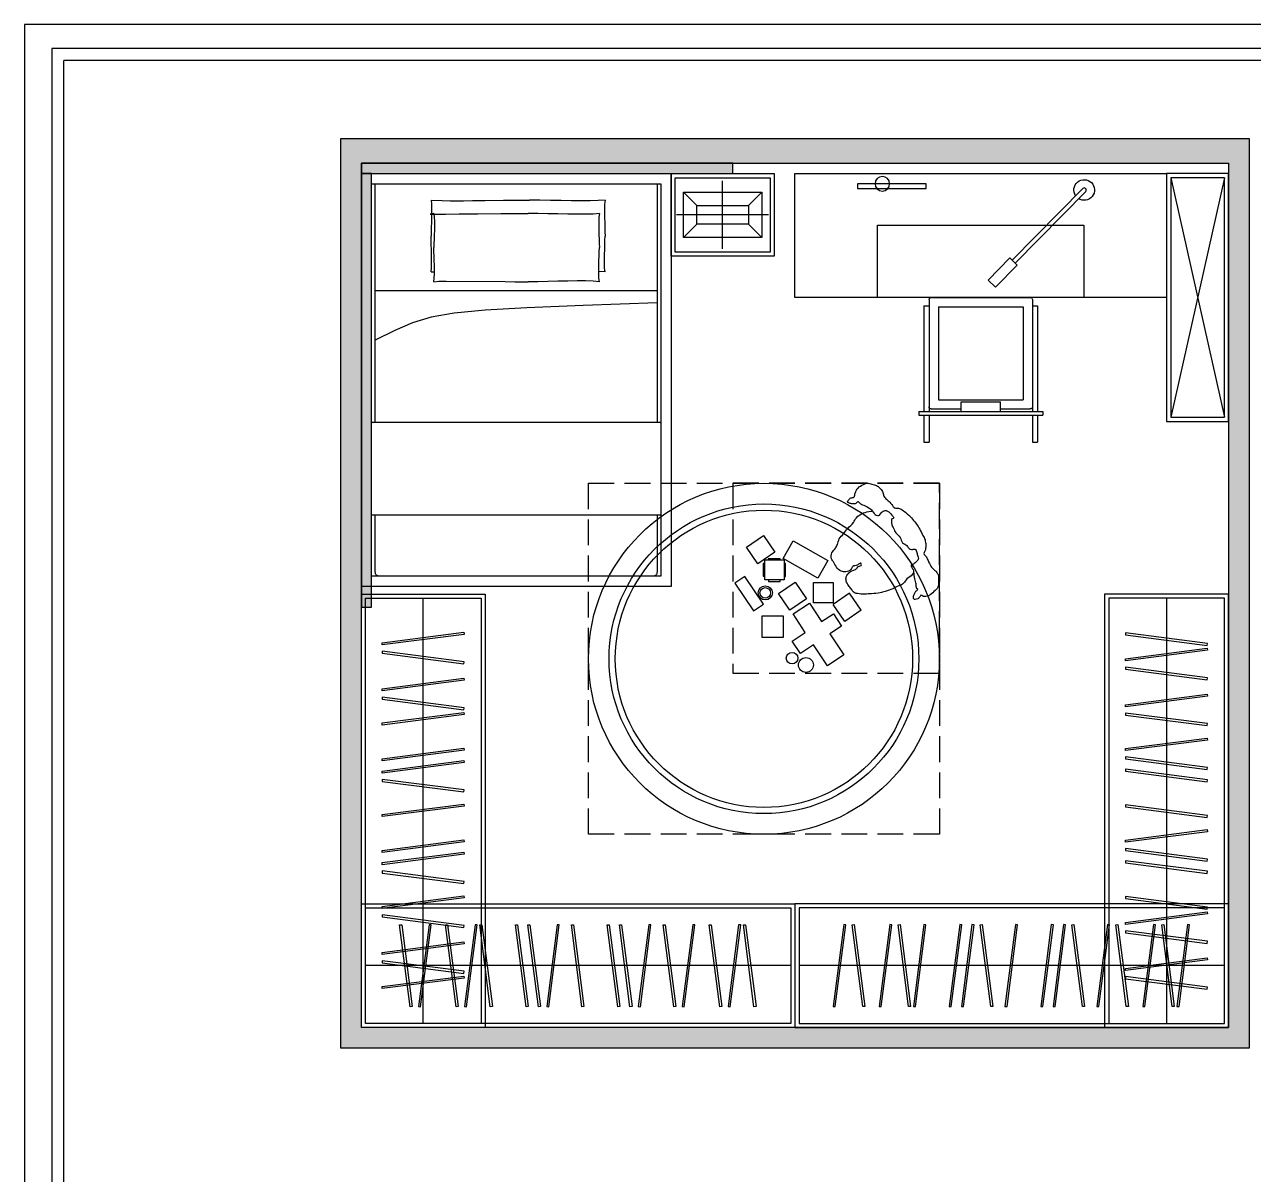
# Model space of a CAD drawing. Extents: x 422240 to 534325, y -8262 to 172635.
# Drawn here: x 452330 to 458282, y 5111 to 10680 of the extents above; entities that cross this region are included whole.
import ezdxf

# ---------------------------------------------------------------- set-up
doc = ezdxf.new("R2010")
doc.units = 0
doc.header["$LTSCALE"] = 1000
doc.header["$MEASUREMENT"] = 0
doc.linetypes.add('DASH', pattern=[0.35, 0.25, -0.1])
doc.layers.add('PM-家具', color=146, linetype='Continuous')
doc.layers.add('活动家具', color=7, linetype='Continuous')

# ---------------------------------------------------------------- blocks, each defined once
blk = doc.blocks.new('儿童房摆放方案图框')
at = {"color": 251}
for p, q in [((25027, 17757), (372, 17757)), ((372, 17757), (372, 493))]:
    blk.add_line(p, q, dxfattribs=at)
for p in [(24853, 17583), (546, 667)]:
    blk.add_line(p, (546, 17583))
blk.add_lwpolyline([(-25, 145), (25375, 145), (25375, 18105), (-25, 18105)], close=True)
blk = doc.blocks.new('1500儿童床')
at = {"color": 251, "ltscale": 50}
for p, q in [((455654.1, 44884.5, 0), (455670.7, 44885.4, 0)), ((456496.9, 44884.5, 0), (456466.4, 44886.1, 0)), ((456748.8, 44792.6), (455384, 44792.6))]:
    blk.add_line(p, q, dxfattribs=at)
blk.add_lwpolyline([(455316.5, 45360.8), (456816.5, 45360.8), (456816.5, 43360.8), (455316.5, 43360.8)], close=True)
at = {"color": 251}
blk.add_lwpolyline([(455366.5, 45310.8), (456766.5, 45310.8), (456766.5, 43410.8), (455366.5, 43410.8)], close=True, dxfattribs=at)
at = {"ltscale": 50}
blk.add_lwpolyline([(455384, 44157.1), (455384, 45310.8), (456748.8, 45310.8), (456748.7, 44157.1)], dxfattribs=at)
at = {"color": 251, "ltscale": 50}
for points in [[(455654.1, 45232.5), (455708, 45229.9), (455746.4, 45228.6), (455777.8, 45228.4), (455810.9, 45229), (455854.2, 45230.1), (455916.3, 45231.2), (456005.8, 45232.2), (456131.3, 45232.5)], [(455654.1, 45232.5), (455656, 45213.5), (455656.9, 45192.6), (455657.1, 45170.4), (455656.6, 45147.4), (455655.9, 45124.2), (455655, 45101.3), (455654.4, 45079.2), (455654.1, 45058.5)], [(456496.9, 45232.5), (456464.2, 45229.9), (456425.2, 45228.6), (456381.3, 45228.5), (456333.7, 45229.1), (456283.7, 45230.1), (456232.4, 45231.2), (456181.2, 45232.2), (456131.3, 45232.5)], [(456496.9, 45232.5), (456495, 45213.5), (456494.1, 45192.6), (456493.9, 45170.4), (456494.4, 45147.4), (456495.1, 45124.2), (456496, 45101.3), (456496.6, 45079.2), (456496.9, 45058.5)], [(455667.9, 45167.6), (455649.8, 45165.1), (455652.9, 45163.9), (455677.5, 45163.8), (455723.5, 45164.3), (455791.1, 45165.3), (455880.4, 45166.4), (455991.4, 45167.3), (456124.3, 45167.6)], [(455667.9, 45167.6), (455669.7, 45149.6), (455670.6, 45129.7), (455670.7, 45108.6), (455670.3, 45086.8), (455669.6, 45064.7), (455668.8, 45043), (455668.1, 45022), (455667.9, 45002.3)], [(456469.2, 45167.6), (456438.8, 45165.1), (456402.5, 45163.9), (456361.2, 45163.8), (456316.3, 45164.3), (456268.9, 45165.3), (456220.3, 45166.4), (456171.7, 45167.3), (456124.3, 45167.6)], [(456469.2, 45167.6), (456467.3, 45149.6), (456466.4, 45129.7), (456466.3, 45108.6), (456466.7, 45086.8), (456467.4, 45064.7), (456468.2, 45043), (456468.9, 45022), (456469.2, 45002.3)], [(455654.1, 44884.5), (455656, 44903.5), (455657, 44924.4), (455657.1, 44946.6), (455656.6, 44969.6), (455655.9, 44992.8), (455655, 45015.7), (455654.4, 45037.8), (455654.1, 45058.5)], [(456496.9, 44884.5), (456495, 44903.5), (456494.1, 44924.4), (456493.9, 44946.6), (456494.4, 44969.6), (456495.1, 44992.8), (456496, 45015.7), (456496.6, 45037.8), (456496.9, 45058.5)], [(455667.9, 44837), (455669.7, 44855.1), (455670.6, 44874.9), (455670.7, 44896), (455670.3, 44917.8), (455669.6, 44939.9), (455668.8, 44961.7), (455668.1, 44982.6), (455667.9, 45002.3)], [(456469.2, 44837), (456467.3, 44855.1), (456466.4, 44874.9), (456466.3, 44896), (456466.7, 44917.8), (456467.4, 44939.9), (456468.2, 44961.7), (456468.9, 44982.6), (456469.2, 45002.3)], [(455667.9, 44837), (455691.1, 44840.4), (455727.7, 44839.4), (456013.1, 44838.2), (456059.7, 44837.3), (456124.3, 44837)], [(456469.2, 44837), (456438.8, 44839.5), (456402.5, 44840.7), (456361.2, 44840.9), (456316.3, 44840.3), (456268.9, 44839.3), (456220.3, 44838.2), (456171.7, 44837.3), (456124.3, 44837)], [(456748.8, 44734.6), (456390.9, 44722.4), (456118.5, 44711.4), (455915.7, 44699.6), (455766.3, 44684.8), (455654.4, 44664.9), (455564.1, 44637.8), (455479.3, 44601.4), (455384, 44553.4)]]:
    blk.add_lwpolyline(points, dxfattribs=at)
blk.add_lwpolyline([(455371.5, 44157.1), (456761.5, 44157.1, -0.414214), (456766.5, 44152.1), (456766.5, 43712.1, -0.414214), (456761.5, 43707.1), (455371.5, 43707.1, -0.414214), (455366.5, 43712.1), (455366.5, 44152.1, -0.414214)], format="xyb", close=True, dxfattribs=at)
at = {"ltscale": 50}
blk.add_lwpolyline([(456748.8, 43707.1), (456748.8, 43430.8, -0.414214), (456728.8, 43410.8), (455404.1, 43410.8, -0.414214), (455384.1, 43430.8), (455384.1, 43707.1)], format="xyb", dxfattribs=at)
blk = doc.blocks.new('儿童房床头柜')
at = {"color": 250, "linetype": 'Continuous'}
for p, q in [((458335.5, 44837), (458335.5, 45167)), ((458210.5, 45047), (458145.5, 45112)), ((458460.5, 45047), (458525.5, 45112)), ((458558.3, 45002), (458112.7, 45002)), ((458210.5, 44957), (458145.5, 44892)), ((458460.5, 44957), (458525.5, 44892))]:
    blk.add_line(p, q, dxfattribs=at)
at = {"linetype": 'Continuous'}
for points in [[(458585.5, 45202), (458585.5, 44802), (458085.5, 44802), (458085.5, 45202)], [(458525.5, 44892), (458145.5, 44892), (458145.5, 45112), (458525.5, 45112)]]:
    blk.add_lwpolyline(points, close=True, dxfattribs=at)
at = {"color": 250, "linetype": 'Continuous'}
for points in [[(458565.5, 45182), (458565.5, 44822), (458105.5, 44822), (458105.5, 45182)], [(458460.5, 44957), (458210.5, 44957), (458210.5, 45047), (458460.5, 45047)]]:
    blk.add_lwpolyline(points, close=True, dxfattribs=at)
blk = doc.blocks.new('2100衣柜')
blk.add_line((465735.1, 45867), (463675.1, 45867))
blk.add_lwpolyline([(465755.1, 46167), (465755.1, 45567), (463655.1, 45567), (463655.1, 46167)], close=True)
at = {"color": 251}
for points in [[(465735.1, 46147), (465735.1, 45587), (463675.1, 45587), (463675.1, 46147)], [(463840.6, 46064.1), (463850.5, 46065.4), (463901.8, 45668.6), (463891.8, 45667.4)], [(463993.2, 46064.1), (463983.3, 46065.4), (463932.1, 45668.6), (463942, 45667.4)], [(464063.1, 46064.1), (464073, 46065.4), (464124.2, 45668.6), (464114.3, 45667.4)], [(464215.6, 46064.1), (464205.7, 46065.4), (464154.5, 45668.6), (464164.4, 45667.4)], [(464228.6, 46064.1), (464238.6, 46065.4), (464289.8, 45668.6), (464279.8, 45667.4)], [(464402, 46064.1), (464411.9, 46065.4), (464463.1, 45668.6), (464453.2, 45667.4)], [(464461.3, 46064.1), (464471.3, 46065.4), (464522.5, 45668.6), (464512.5, 45667.4)], [(464613.9, 46064.1), (464604, 46065.4), (464552.8, 45668.6), (464562.7, 45667.4)], [(464672.4, 46064.1), (464682.3, 46065.4), (464733.5, 45668.6), (464723.6, 45667.4)], [(464845.7, 46064.1), (464855.7, 46065.4), (464906.9, 45668.6), (464896.9, 45667.4)], [(464905.1, 46064.1), (464915, 46065.4), (464966.2, 45668.6), (464956.3, 45667.4)], [(465057.6, 46064.1), (465047.7, 46065.4), (464996.5, 45668.6), (465006.4, 45667.4)], [(465117.5, 46064.1), (465127.4, 46065.4), (465178.6, 45668.6), (465168.7, 45667.4)], [(465270, 46064.1), (465260.1, 46065.4), (465208.9, 45668.6), (465218.8, 45667.4)], [(465339.9, 46064.1), (465349.9, 46065.4), (465401.1, 45668.6), (465391.1, 45667.4)], [(465492.5, 46064.1), (465482.6, 46065.4), (465431.4, 45668.6), (465441.3, 45667.4)], [(465505.5, 46064.1), (465515.4, 46065.4), (465566.6, 45668.6), (465556.7, 45667.4)]]:
    blk.add_lwpolyline(points, close=True, dxfattribs=at)
blk = doc.blocks.new('帐篷-1')
blk.add_circle((56829.1, -35515.3), 850)
at = {"color": 251}
for radius in [750, 720]:
    blk.add_circle((56829.1, -35515.3), radius, dxfattribs=at)
at = {"layer": 'PM-家具', "color": 251, "linetype": 'DASH', "ltscale": 0.5}
blk.add_lwpolyline([(55979.1, -34665.3), (57679.1, -34665.3), (57679.1, -36365.3), (55979.1, -36365.3)], close=True, dxfattribs=at)
blk = doc.blocks.new('玩具组合')
for p, q in [((484257.1, 38540.1, 0), (484177.6, 38485.4, 0)), ((484313, 38458.9, 0), (484257.1, 38540.1, 0)), ((484233.6, 38404.1, 0), (484177.6, 38485.4, 0)), ((484313, 38458.9, 0), (484233.6, 38404.1, 0))]:
    blk.add_line(p, q)
at = {"color": 251, "linetype": 'DASH', "ltscale": 0.5, "elevation": 0}
blk.add_lwpolyline([(483692.6, 38152.8), (484692.6, 38152.8), (484692.6, 39072.8), (483692.6, 39072.8)], close=True, dxfattribs=at)
at = {"elevation": 0}
for points in [[(483812.7, 38682.8), (483757.7, 38763.2), (483839.7, 38819.3), (483894.7, 38738.9)], [(483846.2, 38702.1), (483939.9, 38702.1), (483939.9, 38604.9), (483846.2, 38604.9)], [(483863.4, 38702.1), (483921.8, 38702.1), (483921.8, 38706.2), (483863.4, 38706.2)], [(483846.2, 38684), (483839.5, 38684), (483839.5, 38623.4), (483846.2, 38623.4)], [(483939.9, 38622.1), (483946.7, 38622.1), (483946.7, 38684.5), (483939.9, 38684.5)], [(483863.9, 38597.6), (483921.3, 38597.6), (483921.3, 38604.9), (483863.9, 38604.9)], [(484081.9, 38592.2), (484177.8, 38592.2), (484177.8, 38494.1), (484081.9, 38494.1)], [(483834.5, 38430.7), (483935.8, 38430.7), (483935.8, 38325.8), (483834.5, 38325.8)]]:
    blk.add_lwpolyline(points, close=True, dxfattribs=at)
for points in [[(483983.7, 38794), (484151.9, 38698.2), (484103.1, 38612.6), (483935, 38708.4), (483983.7, 38794)], [(483701.6, 38589.3), (483792.6, 38454.5), (483841.2, 38487.3), (483750.3, 38622.1), (483701.6, 38589.3)], [(483993.6, 38593.5), (484048.3, 38513), (483967.2, 38457.9), (483912.5, 38538.4), (483993.6, 38593.5)], [(484062.8, 38492.6), (484122.1, 38403.1), (484178.7, 38440.7), (484218.6, 38380.6), (484162, 38343), (484229.3, 38241.5), (484150.2, 38189), (484082.9, 38290.5), (484019.4, 38248.4), (483979.5, 38308.6), (484043, 38350.6), (483983.6, 38440.1), (484062.8, 38492.6)]]:
    blk.add_lwpolyline(points, dxfattribs=at)
for centre, radius in [((483849, 38542, 0), 34.2), ((483849, 38542, 0), 25.6), ((483978.8, 38225.9, 0), 28.2), ((484045.7, 38192.8, 0), 36.1)]:
    blk.add_circle(centre, radius)
blk.add_open_spline([(484279.5, 39006.5, 0), (484275.8, 39002.8, 0), (484262.1, 39004.7, 0), (484254.3, 38993.8, 0), (484244.2, 38983.5, 0), (484258, 38975, 0), (484271.2, 38973.5, 0), (484287.6, 38972, 0), (484299.7, 38987.6, 0), (484309.2, 38970.1, 0), (484332.1, 38964.9, 0), (484345.7, 38954.4, 0), (484373, 38939.1, 0), (484347.6, 38935.7), (484324.5, 38930.9, 0), (484290.5, 38912.1, 0), (484276.5, 38877.6, 0), (484248.1, 38857.8, 0), (484230, 38827.3, 0), (484204.9, 38806.2, 0), (484200.4, 38778.2, 0), (484188.3, 38755.4, 0), (484168.7, 38738.3, 0), (484165.2, 38709.4, 0), (484182.9, 38689.9, 0), (484191.8, 38665.3, 0), (484213.5, 38644.5, 0), (484240.9, 38642.7, 0), (484265.1, 38650.7, 0), (484271.3, 38673.6, 0), (484285.1, 38672.8, 0), (484295.9, 38676, 0), (484302.7, 38683.7, 0), (484312.9, 38687.4, 0), (484318.3, 38672.8, 0), (484301, 38673, 0), (484293.6, 38665, 0), (484288.5, 38653.8, 0), (484272.3, 38652.3, 0), (484255.9, 38642.7, 0), (484244.6, 38629.3, 0), (484238.4, 38612, 0), (484242.1, 38592.2, 0), (484254.3, 38573.8, 0), (484267.7, 38559.9, 0), (484275.7, 38542.7, 0), (484300.4, 38536.6, 0), (484329.6, 38535.5, 0), (484366.5, 38538.3, 0), (484400, 38539.8, 0), (484434.3, 38549.3, 0), (484464.6, 38561, 0), (484493.5, 38575.4, 0), (484521, 38586.3, 0), (484534.5, 38615.5, 0), (484557.5, 38621.1, 0), (484570.7, 38649.6, 0), (484569.8, 38610.8, 0), (484578.6, 38595.3, 0), (484580.8, 38575.8, 0), (484579.9, 38563.2, 0), (484589.1, 38559.8, 0), (484580.8, 38552.4, 0), (484574.4, 38545.1, 0), (484568.1, 38532.4, 0), (484565.8, 38521.3, 0), (484567.4, 38511.3, 0), (484577.5, 38508.9, 0), (484588.5, 38513.6, 0), (484597.4, 38520.6, 0), (484602.7, 38534.2, 0), (484611.2, 38524.5, 0), (484621.4, 38525.7, 0), (484634.3, 38524.4, 0), (484652.8, 38535.5, 0), (484669.7, 38552.2, 0), (484692.2, 38574.7, 0), (484685.9, 38603, 0), (484689.3, 38628, 0), (484677.4, 38645.4, 0), (484665.2, 38656.4, 0), (484650.3, 38668.9, 0), (484643.1, 38688.5, 0), (484633, 38707.6, 0), (484626.6, 38722.2, 0), (484612.7, 38732.6, 0), (484624.3, 38744.6, 0), (484625.8, 38760.8, 0), (484627, 38781.5, 0), (484621.8, 38805, 0), (484606.8, 38829, 0), (484595.5, 38855.8, 0), (484576.6, 38881.6, 0), (484556.2, 38907, 0), (484532.4, 38929.8, 0), (484509.9, 38946.1, 0), (484491.3, 38955.2, 0), (484472.4, 38950.6, 0), (484465.1, 38968.9, 0), (484451.9, 38980.6, 0), (484437.2, 38994.5, 0), (484422.1, 39008.5, 0), (484420, 39030.5, 0), (484407.6, 39046.2, 0), (484392.4, 39061.7, 0), (484370.8, 39065.9, 0), (484348.3, 39076.8, 0), (484322, 39066.5, 0), (484300.7, 39055, 0), (484288.9, 39036.5, 0), (484282.4, 39022.9, 0), (484283.1, 39011.8, 0), (484280.5, 39007.5, 0), (484279.5, 39006.5, 0)], degree=3, knots=[0, 0, 0, 0, 18.200275, 35.55683, 44.990811, 57.032405, 74.983728, 93.651883, 109.344238, 119.60338, 145.78066, 181.379116, 198.408502, 206.635488, 246.193031, 292.65, 321.327946, 366.644452, 402.647924, 438.498308, 470.75509, 492.902325, 523.204965, 555.302473, 575.550929, 607.554835, 641.938698, 667.063387, 695.91213, 720.43253, 726.951733, 739.451733, 756.370657, 761.469676, 770.863823, 788.981494, 799.240637, 807.562295, 827.52476, 846.319706, 870.840106, 883.489216, 906.188335, 934.228485, 955.936778, 970.358984, 994.128712, 1032.709796, 1069.76381, 1115.983395, 1143.876046, 1187.240778, 1223.035331, 1252.369611, 1281.575775, 1319.922874, 1331.849735, 1356.674118, 1389.174118, 1407.781912, 1420.762667, 1425.762667, 1431.865945, 1447.105695, 1464.324871, 1475.587984, 1486.039696, 1492.420781, 1506.500909, 1523.828633, 1532.430958, 1543.166413, 1552.7189, 1566.727826, 1585.064946, 1620.483868, 1648.684045, 1682.187776, 1709.229411, 1729.637742, 1748.379407, 1764.293238, 1793.146314, 1815.955303, 1835.249085, 1848.449463, 1861.865871, 1878.843798, 1903.3489, 1930.032228, 1957.092346, 1996.449683, 2026.269978, 2062.50532, 2104.591541, 2135.10793, 2154.24559, 2172.806301, 2188.209223, 2210.508326, 2232.440038, 2255.870787, 2275.650827, 2301.999452, 2320.767776, 2345.757774, 2373.266061, 2399.677733, 2434.347604, 2451.961519, 2471.74156, 2482.843361, 2487.560352, 2487.560352, 2487.560352, 2487.560352])
blk.add_spline([(484367.4, 38939.2, 0), (484386.8, 38918, 0), (484397.1, 38916.5, 0), (484415.7, 38935.1, 0), (484433.8, 38940.5, 0), (484447.8, 38934.6, 0), (484467.7, 38912.4, 0), (484471.8, 38905.2, 0), (484462.7, 38900.7, 0), (484460, 38888.9, 0), (484462.3, 38871.7, 0), (484470, 38855, 0), (484482.1, 38832.7, 0), (484502.1, 38810.7, 0), (484514.3, 38784.9, 0), (484534.7, 38770.8, 0), (484545.2, 38756.8, 0), (484556.8, 38751.9, 0), (484574, 38753.7, 0), (484583.5, 38737.9, 0), (484587.6, 38720.7, 0), (484591.2, 38708.5, 0), (484581.2, 38694, 0), (484566.3, 38681.8, 0), (484555.9, 38677.7, 0), (484558.2, 38665.9, 0), (484566.3, 38648.8, 0), (484568, 38641.2, 0), (484568.1, 38642, 0)], degree=3)
blk = doc.blocks.new('1800柜子')
at = {"linetype": 'Continuous'}
blk.add_lwpolyline([(482038, 42521.2), (483838, 42521.2), (483838, 43121.2), (482038, 43121.2)], close=True, dxfattribs=at)
at = {"color": 251, "linetype": 'Continuous'}
blk.add_lwpolyline([(482438, 43121.2), (482438, 42771.2), (483438, 42771.2), (483438, 43121.2)], dxfattribs=at)
at = {"color": 251, "ltscale": 0.1}
blk.add_lwpolyline([(483009.2, 43071.8), (483114.5, 42965.1), (483078.9, 42929.9), (482973.6, 43036.7)], close=True, dxfattribs=at)
blk.add_lwpolyline([(483103.9, 42954.5), (483446.2, 42607.5, -1), (483432, 42593.5), (483089.6, 42940.5)], format="xyb", close=True, dxfattribs=at)
at = {"color": 251, "linetype": 'Continuous'}
blk.add_lwpolyline([(482341.3, 42592.6), (482673.6, 42592.6), (482673.6, 42570.4), (482341.3, 42570.4)], close=True, dxfattribs=at)
blk.add_circle((482461.5, 42570.4), 35.3, dxfattribs=at)
at = {"color": 251, "ltscale": 0.1}
blk.add_arc((483439.1, 42600.5), 50, 146.15219, 123.07827, dxfattribs=at)
blk = doc.blocks.new('1200书柜')
at = {"color": 251}
for p, q in [((470613.5, 43679.5), (471773.5, 43419.5)), ((470613.5, 43419.5), (471773.5, 43679.5))]:
    blk.add_line(p, q, dxfattribs=at)
blk.add_lwpolyline([(470593.5, 43399.5), (471793.5, 43399.5), (471793.5, 43699.5), (470593.5, 43699.5)], close=True)
blk.add_lwpolyline([(470613.5, 43419.5), (471773.5, 43419.5), (471773.5, 43679.5), (470613.5, 43679.5)], close=True, dxfattribs=at)
blk = doc.blocks.new('A$C4B8874EE')
for p, q in [((-280, 700), (-255, 700)), ((-280, 570), (-280, 700)), ((-255, 570), (-255, 700)), ((245, 700), (270, 700)), ((245, 570), (245, 700)), ((270, 570), (270, 700)), ((-305, 570), (295, 570)), ((-305, 552), (-305, 570)), ((-305, 552), (295, 552)), ((-280, 40), (-280, 552)), ((-255, 10), (-255, 552)), ((-245, 540), (-100, 540)), ((-100, 552), (-100, 505)), ((90, 552), (90, 505)), ((90, 540), (235, 540)), ((245, 10), (245, 552)), ((270, 40), (270, 552)), ((295, 552), (295, 570)), ((-100, 505), (90, 505)), ((-280, 40), (-255, 40)), ((-245, 0), (235, 0)), ((245, 40), (270, 40))]:
    blk.add_line(p, q)
at = {"color": 251, "linetype": 'Continuous', "ltscale": 0.05}
for p, q in [((-210, 495), (200, 495)), ((-210, 45), (-210, 495)), ((200, 45), (200, 495)), ((-210, 45), (200, 45))]:
    blk.add_line(p, q, dxfattribs=at)
for centre, start, end in [((-245, 530), 90, 180), ((235, 530), 0, 90), ((-245, 10), 180, 270), ((235, 10), 270, 0)]:
    blk.add_arc(centre, 10, start, end)

msp = doc.modelspace()

# ---------------------------------------------------------------- hatches: boundary and pattern name
at = {"layer": '活动家具'}
h = msp.add_hatch(dxfattribs=at)
h.set_pattern_fill('钢筋混凝土', color=251, scale=10, angle=180)
h.set_pattern_definition([(225, (-76863.586, -30635.127), (17.6776695, -17.6776695), []), (230, (-76863.586, -30635.127), (-71.726018, 6.2752135), [7.5, -82.5]), (175, (-76863.586, -30635.13), (13.875133, -75.219213), [6, -66]), (280.4514, (-76869.56, -30634.604), (-57.850938, -68.943954), [6.374019, -70.114211]), (226.1842, (-76863.59, -30655.13), (-106.724105, 16.551901), [11.25, -123.75]), (276.6356, (-76872.48, -30653.75), (-93.46627, -97.411787), [9.561029, -105.1713]), (171.1842, (-76863.59, -30655.13), (-93.466195, -97.41186), [9, -99]), (201, (-76873.586, -30650.127), (-59.690705, 40.261889), [7.5, -82.5]), (146, (-76873.586, -30650.13), (-24.331533, -72.515005), [6, -66]), (251.4514, (-76878.56, -30646.77), (-84.022263, -32.25305), [6.374019, -70.114211]), (217.5, (-76863.586, -30635.127), (-1.2159855, -33.2893854), [0, -65.2, 0, -67, 0, -66.25]), (187.5, (-76863.586, -30635.127), (-26.3069537, -39.4411712), [0, -38.2, 0, -63.7, 0, -25.25]), (147.5, (-76841.286, -30635.127), (-53.3822436, 2.2554872), [0, -25, 0, -78, 0, -103.5]), (137.5, (-76831.286, -30635.127), (-58.318617, -10.0104982), [0, -32.5, 0, -51.8, 0, -73.5])])
h.paths.add_polyline_path([(458260.9, 10128.3), (453860.9, 10128.3), (453860.9, 5722.1), (458260.9, 5722.1)])
h.paths.add_polyline_path([(458160.9, 10008.3), (458160.9, 5822.1), (453960.9, 5822.1), (453960.9, 10008.3)], flags=16)
h = msp.add_hatch(color=251, dxfattribs=at)
h.dxf.hatch_style = 1
h.paths.add_polyline_path([(455760.9, 10008.3), (453960.9, 10008.3), (453960.9, 9958.3), (455760.9, 9958.3)])
h = msp.add_hatch(color=251, dxfattribs=at)
h.dxf.hatch_style = 1
h.paths.add_polyline_path([(454010.9, 9958.3), (453960.9, 9958.3), (453960.9, 7858.3), (454010.9, 7858.3)])

# ---------------------------------------------------------------- linework, layer by layer
at = {"elevation": 0}
for points in [[(458260.9, 10128.3), (458260.9, 5722.1), (453860.9, 5722.1), (453860.9, 10128.3)], [(453960.9, 10008.3), (458160.9, 10008.3), (458160.9, 5822.1), (453960.9, 5822.1)], [(453960.9, 9958.3), (455760.9, 9958.3), (455760.9, 10008.3), (453960.9, 10008.3)], [(453960.9, 9958.3), (453960.9, 7858.3), (454010.9, 7858.3), (454010.9, 9958.3)]]:
    msp.add_lwpolyline(points, close=True, dxfattribs=at)

# ---------------------------------------------------------------- block references
at = {"xscale": 0.3330153595476334, "yscale": 0.3330153595476334, "zscale": 0.3330153595476334}
msp.add_blockref('儿童房摆放方案图框', (452338.2, 4651), dxfattribs=at)
at = {"layer": 'PM-家具'}
for name, p in [('1500儿童床', (-1355.6, -35402.5, 0)), ('儿童房床头柜', (-2624.6, -35243.7, 0)), ('帐篷-1', (399081.8, 43123.5, 0)), ('玩具组合', (-27931.7, -30614.5, 0)), ('2100衣柜', (-9694.2, -39744.9))]:
    msp.add_blockref(name, p, dxfattribs=at)
at = {"layer": 'PM-家具', "xscale": -1}
for name, p, rotation in [('1800柜子', (-25977.1, 52479.5), 180), ('A$C4B8874EE', (456965.9, 9358.3), 180), ('2100衣柜', (411993.9, -457833), 270), ('2100衣柜', (-7594.2, 51989.1), 180)]:
    msp.add_blockref(name, p, dxfattribs=dict(at, rotation=rotation))
at = {"layer": 'PM-家具', "rotation": 270}
for name, p in [('1200书柜', (414461.4, 480551.8)), ('2100衣柜', (408393.9, 471577.2))]:
    msp.add_blockref(name, p, dxfattribs=at)

doc.saveas('drawing.dxf')
